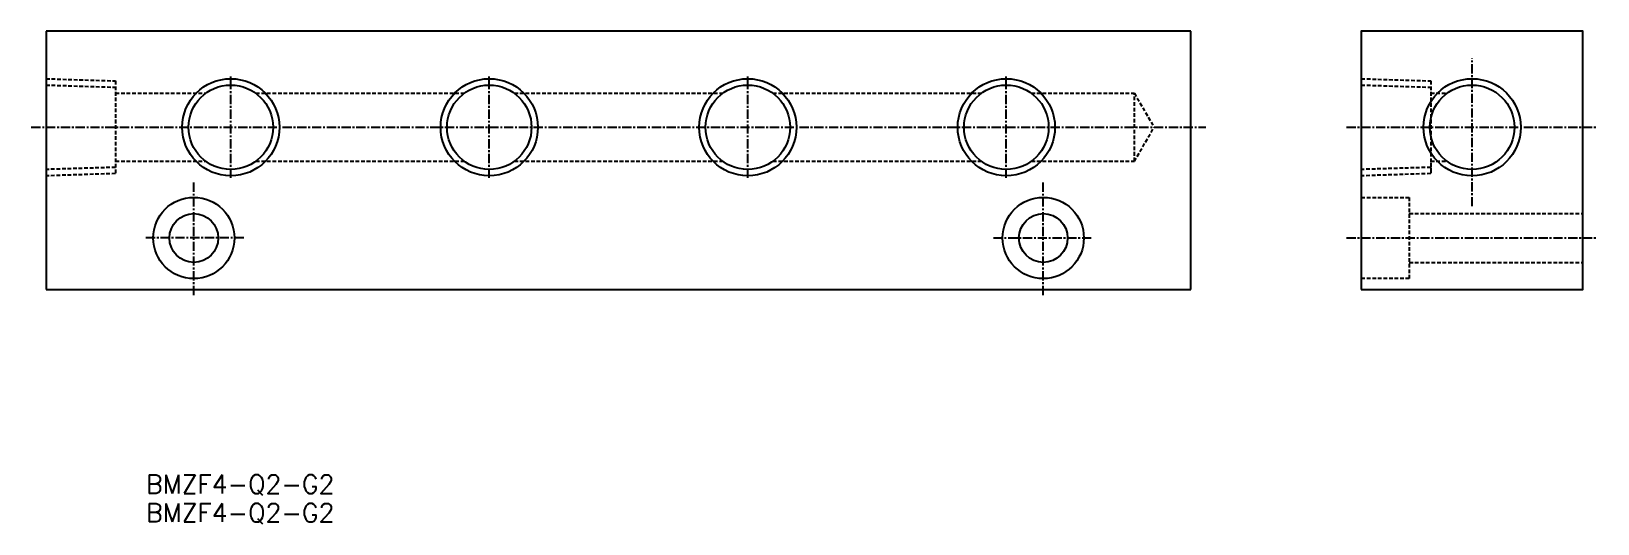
# Model space of a CAD drawing. Extents: x 75 to 287, y 55 to 122.
import ezdxf
from ezdxf.enums import TextEntityAlignment as Align

# ---------------------------------------------------------------- set-up
doc = ezdxf.new("R2010")
doc.units = 0
doc.linetypes.add('CENTER', pattern=[2, 1.25, -0.25, 0.25, -0.25])
doc.linetypes.add('DASHED', pattern=[0.75, 0.5, -0.25])
doc.layers.get('0').update_dxf_attribs({"linetype": 'CONTINUOUS'})
doc.layers.add('CENTER', color=1, linetype='CENTER')
doc.styles.get("Standard").update_dxf_attribs({"font": 'txt.shx', "bigfont": 'extfont.shx'})

msp = doc.modelspace()

# ---------------------------------------------------------------- linework, layer by layer
at = {"color": 7, "linetype": 'CONTINUOUS'}
for p, q in [((232, 122), (77, 122)), ((77, 122), (77, 87)), ((232, 87), (232, 122)), ((77, 87), (232, 87))]:
    msp.add_line(p, q, dxfattribs=at)
at = {"color": 3, "linetype": 'DASHED'}
for p, q in [((77, 115.58), (86.4, 115.28)), ((77, 114.72), (86.4, 114.43)), ((86.4, 115.28), (86.4, 102.72)), ((255.06, 115.58), (264.46, 115.28)), ((255.06, 114.72), (264.46, 114.43)), ((264.46, 115.28), (264.46, 113.81)), ((264.46, 115.28), (264.46, 102.72)), ((86.4, 113.6), (98.6, 113.6)), ((105.4, 113.6), (133.6, 113.6)), ((140.4, 113.6), (168.6, 113.6)), ((175.4, 113.6), (203.6, 113.6)), ((210.4, 113.6), (224.34, 113.6)), ((224.34, 113.6), (227, 109)), ((224.34, 104.4), (224.34, 113.6)), ((264.46, 113.6), (266.66, 113.6)), ((224.34, 104.4), (227, 109)), ((86.4, 104.4), (98.6, 104.4)), ((105.4, 104.4), (133.6, 104.4)), ((140.4, 104.4), (168.6, 104.4)), ((175.4, 104.4), (203.6, 104.4)), ((210.4, 104.4), (224.34, 104.4)), ((264.46, 104.4), (266.66, 104.4)), ((264.46, 104.19), (264.46, 102.72)), ((86.4, 103.57), (77, 103.28)), ((86.4, 102.72), (77, 102.42)), ((264.46, 103.57), (255.06, 103.28)), ((264.46, 102.72), (255.06, 102.42)), ((255.06, 99.5), (261.56, 99.5)), ((261.56, 99.5), (261.56, 88.5)), ((261.56, 97.3), (285.06, 97.3)), ((261.56, 90.7), (285.06, 90.7)), ((261.56, 88.5), (255.06, 88.5))]:
    msp.add_line(p, q, dxfattribs=at)
at = {"color": 7, "linetype": 'CONTINUOUS'}
msp.add_lwpolyline([(255.06, 87), (285.06, 87), (285.06, 122), (255.06, 122)], close=True, dxfattribs=at)
at = {"color": 3, "linetype": 'CONTINUOUS'}
for centre in [(102, 109), (137, 109), (172, 109), (207, 109), (270.06, 109)]:
    msp.add_circle(centre, 6.58, dxfattribs=at)
at = {"color": 7, "linetype": 'CONTINUOUS'}
for centre, radius in [((102, 109), 5.72), ((137, 109), 5.72), ((172, 109), 5.72), ((207, 109), 5.72), ((270.06, 109), 5.72), ((97, 94), 5.5), ((212, 94), 5.5), ((97, 94), 3.3), ((212, 94), 3.3)]:
    msp.add_circle(centre, radius, dxfattribs=at)
at = {"layer": 'CENTER', "color": 1, "linetype": 'CENTER'}
for p, q in [((270.06, 98.3), (270.06, 118.35)), ((102, 102.14), (102, 115.86)), ((137, 102.14), (137, 115.86)), ((172, 102.14), (172, 115.86)), ((207, 102.14), (207, 115.86)), ((75, 109), (234, 109)), ((253.06, 109), (287.06, 109)), ((97, 86.25), (97, 101.75)), ((212, 86.25), (212, 101.75)), ((103.75, 94), (90.25, 94)), ((205.25, 94), (218.75, 94)), ((253.06, 94), (287.06, 94))]:
    msp.add_line(p, q, dxfattribs=at)

# ---------------------------------------------------------------- texts
at = {"color": 7, "linetype": 'CONTINUOUS'}
for p in [(90.53, 60.65), (90.53, 56.78)]:
    msp.add_text('BMZF4-Q2-G2', height=2.5, dxfattribs=at).set_placement(p, align=Align.MIDDLE_LEFT)

doc.saveas('drawing.dxf')
